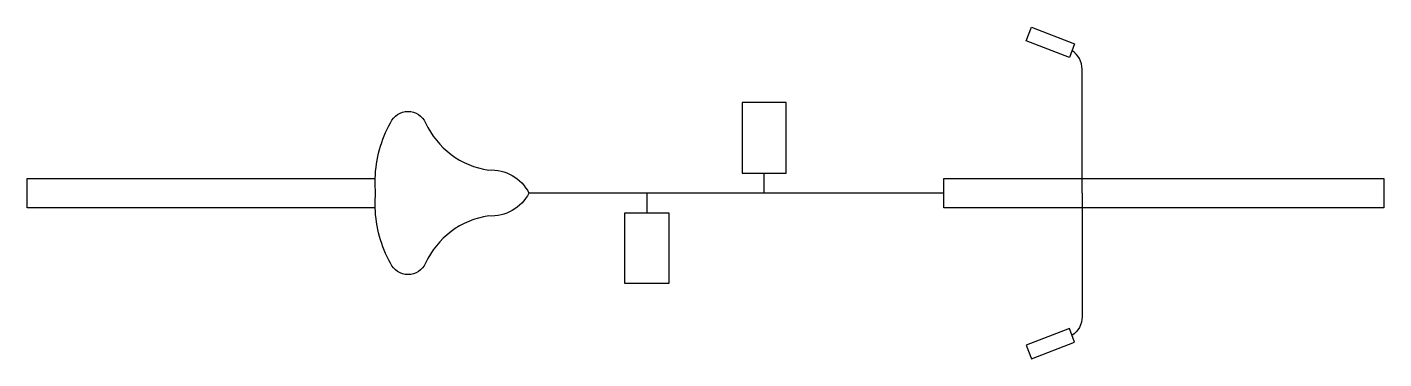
# Model space of a CAD drawing. Extents: x 12.02 to 13.87, y 10.42 to 10.87.
import ezdxf

# ---------------------------------------------------------------- set-up
doc = ezdxf.new("R2010")
doc.units = 0
doc.layers.get('0').update_dxf_attribs({"linetype": 'CONTINUOUS'})
doc.layers.add('CONTORXXNP----00', color=255, linetype='CONTINUOUS')

msp = doc.modelspace()

# ---------------------------------------------------------------- linework, layer by layer
at = {"color": 0}
for p, q in [((13.0226, 10.6472), (13.0226, 10.6741)), ((13.2676, 10.6472), (12.7017, 10.6472)), ((12.8626, 10.6472), (12.8626, 10.6204))]:
    msp.add_line(p, q, dxfattribs=at)
for points in [[(13.4459, 10.8506), (13.4387, 10.832), (13.38, 10.8545), (13.3872, 10.8732)], [(12.9926, 10.6741), (13.0526, 10.6741), (13.0526, 10.7707), (12.9926, 10.7707)], [(13.8676, 10.6672), (13.8676, 10.6272), (13.2676, 10.6272), (13.2676, 10.6672)], [(12.8326, 10.6204), (12.8926, 10.6204), (12.8926, 10.5237), (12.8326, 10.5237)], [(13.3872, 10.4212), (13.4459, 10.4438), (13.4387, 10.4625), (13.38, 10.4399)]]:
    msp.add_lwpolyline(points, close=True, dxfattribs=at)
for points in [[(13.4561, 10.6672), (13.4561, 10.8159, 0.254343), (13.4423, 10.8413)], [(12.4922, 10.6272), (12.0176, 10.6272), (12.0176, 10.6672), (12.4922, 10.6672, -0.12013), (12.5131, 10.743, -0.642615), (12.5608, 10.743, 0.255586), (12.647, 10.6785, -0.300698), (12.7017, 10.6472, -0.300698), (12.647, 10.6159, 0.255586), (12.5608, 10.5514, -0.642615), (12.5131, 10.5514, -0.12013), (12.4922, 10.6272, -0.030171), (12.4928, 10.6472, -0.030171), (12.4922, 10.6672)], [(13.4561, 10.6472), (13.4561, 10.6672, 0.254343)], [(13.4561, 10.6472), (13.4561, 10.6672, 0.254343)], [(13.4561, 10.6472), (13.4561, 10.6272, -0.254343)], [(13.4561, 10.6472), (13.4561, 10.6272, -0.254343)], [(13.4561, 10.6272), (13.4561, 10.4785, -0.254343), (13.4423, 10.4531)]]:
    msp.add_lwpolyline(points, format="xyb", dxfattribs=at)
at = {"layer": 'CONTORXXNP----00'}
for p, q in [((13.0226, 10.6472), (13.0226, 10.6741)), ((13.2676, 10.6472), (12.7017, 10.6472)), ((12.8626, 10.6472), (12.8626, 10.6204))]:
    msp.add_line(p, q, dxfattribs=at)
for points in [[(13.4459, 10.8506), (13.4387, 10.832), (13.38, 10.8545), (13.3872, 10.8732)], [(12.9926, 10.6741), (13.0526, 10.6741), (13.0526, 10.7707), (12.9926, 10.7707)], [(13.8676, 10.6672), (13.8676, 10.6272), (13.2676, 10.6272), (13.2676, 10.6672)], [(12.8326, 10.6204), (12.8926, 10.6204), (12.8926, 10.5237), (12.8326, 10.5237)], [(13.3872, 10.4212), (13.4459, 10.4438), (13.4387, 10.4625), (13.38, 10.4399)]]:
    msp.add_lwpolyline(points, close=True, dxfattribs=at)
for points in [[(13.4561, 10.6672), (13.4561, 10.8159, 0.254343), (13.4423, 10.8413)], [(12.4922, 10.6272), (12.0176, 10.6272), (12.0176, 10.6672), (12.4922, 10.6672, -0.12013), (12.5131, 10.743, -0.642615), (12.5608, 10.743, 0.255586), (12.647, 10.6785, -0.300698), (12.7017, 10.6472, -0.300698), (12.647, 10.6159, 0.255586), (12.5608, 10.5514, -0.642615), (12.5131, 10.5514, -0.12013), (12.4922, 10.6272, -0.030171), (12.4928, 10.6472, -0.030171), (12.4922, 10.6672)], [(13.4561, 10.6272), (13.4561, 10.4785, -0.254343), (13.4423, 10.4531)]]:
    msp.add_lwpolyline(points, format="xyb", dxfattribs=at)

doc.saveas('drawing.dxf')
